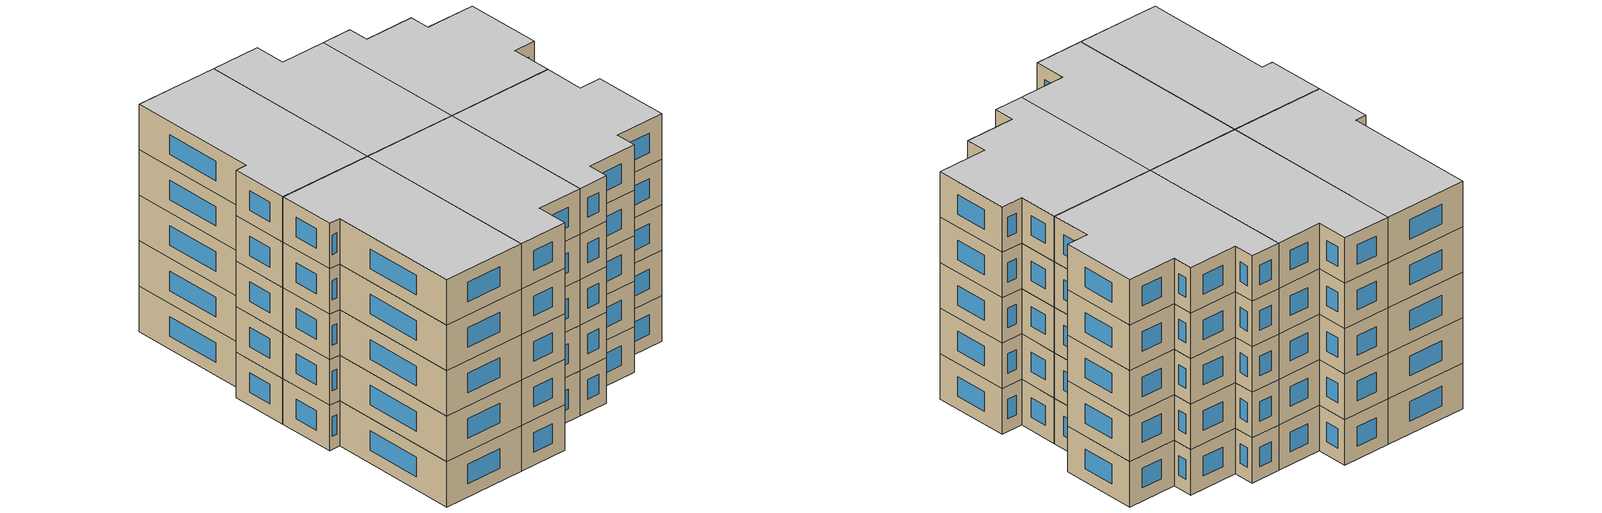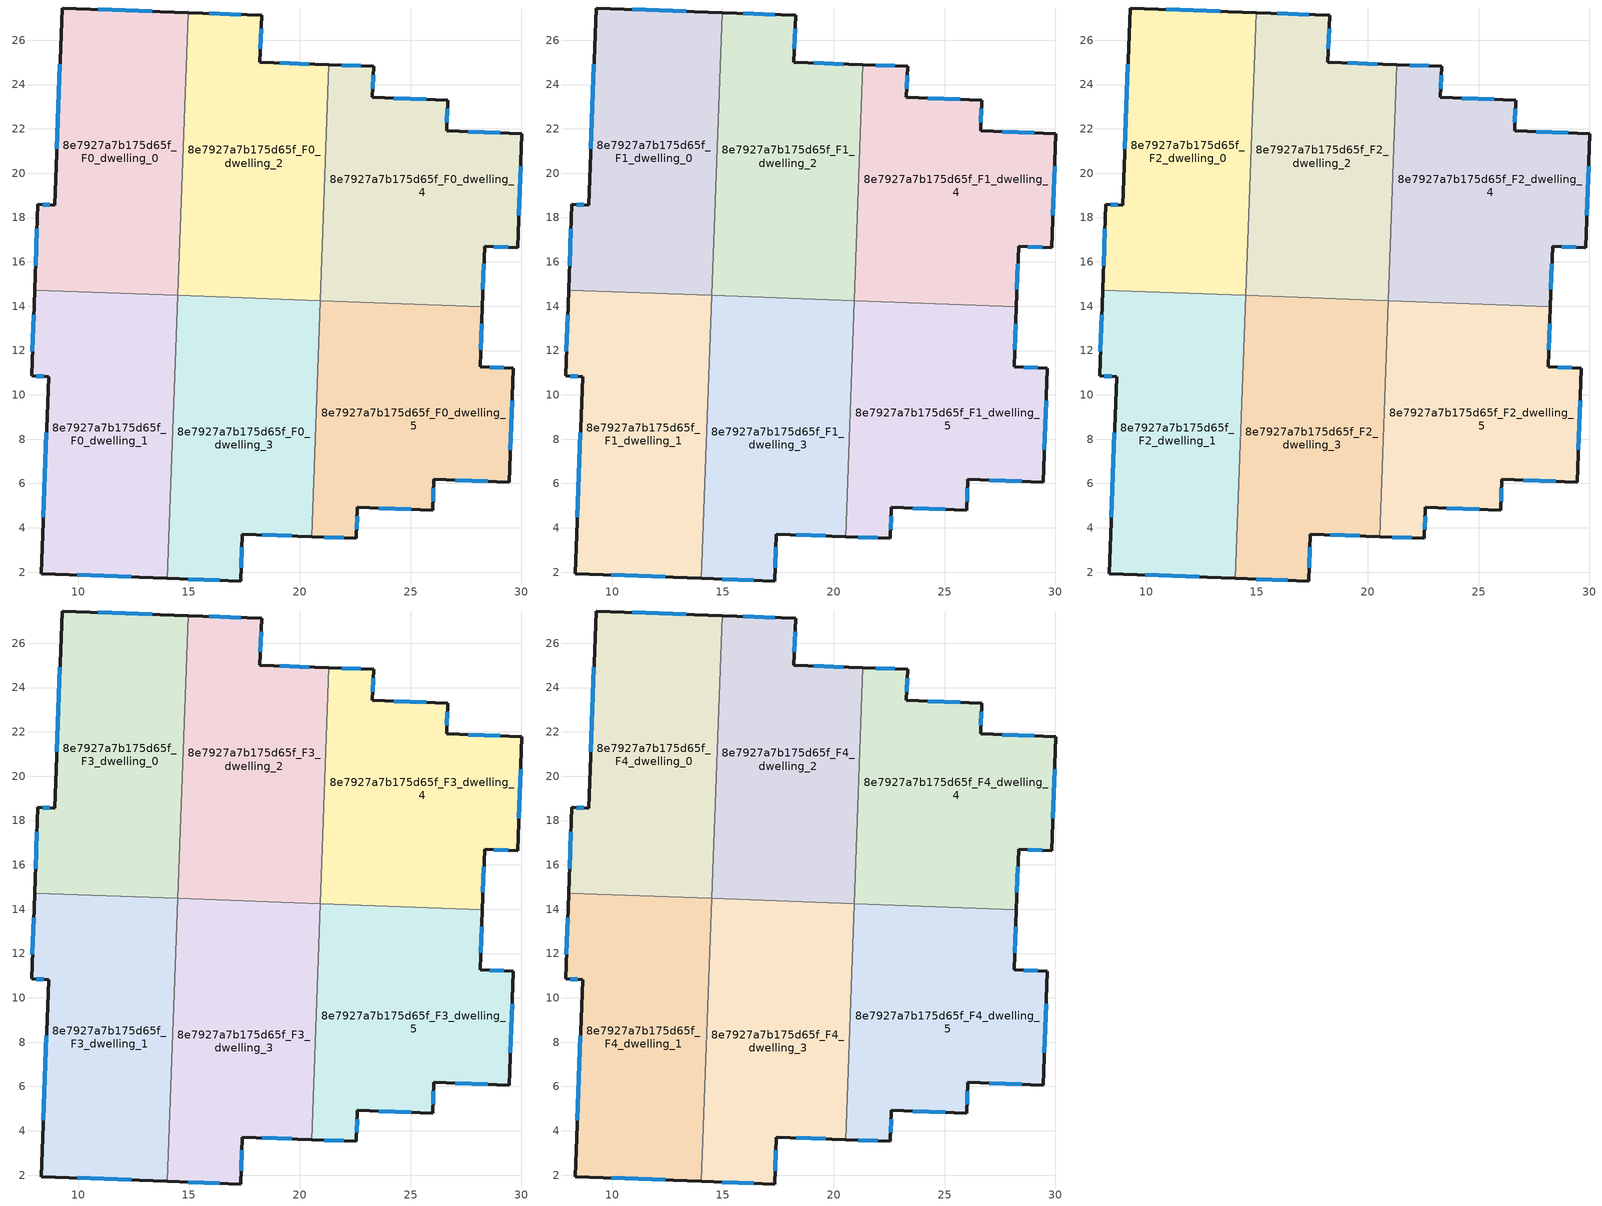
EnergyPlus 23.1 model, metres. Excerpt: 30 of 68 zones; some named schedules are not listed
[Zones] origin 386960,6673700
8e7927a7b175d65f_F0_dwelling_0
 floor ground (EU_floor_Construction): 14.96,27.25 14.49,14.48 8.04,14.72 8.18,18.59 8.95,18.56 9.27,27.46 z0
 wall outside (EU_wall_Construction): 14.96,27.25 9.27,27.46 8.95,18.56 8.18,18.59 8.04,14.72 z0:3
 wall to 8e7927a7b175d65f_F0_dwelling_1 (EU_wall_Construction): 8.04,14.72 14.49,14.48 z0:3
 wall to 8e7927a7b175d65f_F0_dwelling_2 (EU_wall_Construction): 14.49,14.48 14.96,27.25 z0:3
 window (EU_Window_Construction): 13.33,27.31 10.9,27.4 / 8.14,17.49 8.08,15.83 / 8.73,18.57 8.4,18.58 / 9.18,24.92 9.04,21.1 z0.86:2.14
8e7927a7b175d65f_F0_dwelling_1
 floor ground (EU_floor_Construction): 14.49,14.48 14.02,1.72 8.33,1.93 8.66,10.82 7.9,10.85 8.04,14.72 z0
 wall outside (EU_wall_Construction): 8.04,14.72 7.9,10.85 8.66,10.82 8.33,1.93 14.02,1.72 z0:3
 wall to 8e7927a7b175d65f_F0_dwelling_3 (EU_wall_Construction): 14.02,1.72 14.49,14.48 z0:3
 window (EU_Window_Construction): 9.96,1.87 12.39,1.78 / 8.57,8.28 8.43,4.47 / 8.12,10.84 8.44,10.83 / 8,13.61 7.94,11.96 z0.86:2.14
8e7927a7b175d65f_F0_dwelling_2
 floor ground (EU_floor_Construction): 21.31,24.89 20.92,14.25 14.49,14.48 14.96,27.25 18.27,27.12 18.2,25.01 z0
 wall outside (EU_wall_Construction): 21.31,24.89 18.2,25.01 18.27,27.12 14.96,27.25 z0:3
 wall to 8e7927a7b175d65f_F0_dwelling_3 (EU_wall_Construction): 14.49,14.48 20.92,14.25 z0:3
 wall to 8e7927a7b175d65f_F0_dwelling_4 (EU_wall_Construction): 20.92,14.25 21.31,24.89 z0:3
 window (EU_Window_Construction): 17.33,27.16 15.91,27.21 / 18.22,25.61 18.25,26.52 / 20.42,24.92 19.09,24.97 z0.86:2.14
8e7927a7b175d65f_F0_dwelling_3
 floor ground (EU_floor_Construction): 20.92,14.25 20.53,3.6 17.41,3.72 17.34,1.6 14.02,1.72 14.49,14.48 z0
 wall outside (EU_wall_Construction): 14.02,1.72 17.34,1.6 17.41,3.72 20.53,3.6 z0:3
 wall to 8e7927a7b175d65f_F0_dwelling_5 (EU_wall_Construction): 20.53,3.6 20.92,14.25 z0:3
 window (EU_Window_Construction): 14.97,1.69 16.39,1.63 / 18.3,3.68 19.64,3.63 / 17.36,2.2 17.39,3.11 z0.86:2.14
8e7927a7b175d65f_F0_dwelling_4
 floor ground (EU_floor_Construction): 30.02,21.79 29.83,16.64 28.34,16.7 28.23,13.98 20.92,14.25 21.31,24.89 23.33,24.82 23.28,23.42 26.68,23.29 26.63,21.91 z0
 wall outside (EU_wall_Construction): 28.23,13.98 28.34,16.7 29.83,16.64 30.02,21.79 26.63,21.91 26.68,23.29 23.28,23.42 23.33,24.82 21.31,24.89 z0:3
 wall to 8e7927a7b175d65f_F0_dwelling_5 (EU_wall_Construction): 20.92,14.25 28.23,13.98 z0:3
 window (EU_Window_Construction): 29.05,21.82 27.6,21.88 / 29.89,18.11 29.97,20.32 / 28.76,16.68 29.41,16.66 / 28.26,14.76 28.31,15.92 / 22.75,24.84 21.89,24.87 / 23.29,23.82 23.32,24.42 / 25.71,23.33 24.25,23.38 / 26.64,22.31 26.66,22.9 z0.86:2.14
8e7927a7b175d65f_F0_dwelling_5
 floor ground (EU_floor_Construction): 28.23,13.98 28.14,11.26 29.63,11.21 29.45,6.06 26.05,6.19 26,4.8 22.6,4.93 22.55,3.53 20.53,3.6 20.92,14.25 z0
 wall outside (EU_wall_Construction): 20.53,3.6 22.55,3.53 22.6,4.93 26,4.8 26.05,6.19 29.45,6.06 29.63,11.21 28.14,11.26 28.23,13.98 z0:3
 window (EU_Window_Construction): 27.02,6.15 28.47,6.1 / 26.01,5.2 26.03,5.79 / 23.57,4.89 25.03,4.84 / 22.56,3.93 22.59,4.53 / 21.11,3.58 21.97,3.55 / 28.16,12.04 28.21,13.2 / 29.21,11.22 28.56,11.25 / 29.5,7.53 29.58,9.74 z0.86:2.14
8e7927a7b175d65f_F1_dwelling_0
 floor to 8e7927a7b175d65f_F0_dwelling_0 (EU_floor_Construction): 14.96,27.25 14.49,14.48 8.04,14.72 8.18,18.59 8.95,18.56 9.27,27.46 z3
 wall outside (EU_wall_Construction): 14.96,27.25 9.27,27.46 8.95,18.56 8.18,18.59 8.04,14.72 z3:6
 wall to 8e7927a7b175d65f_F1_dwelling_1 (EU_wall_Construction): 8.04,14.72 14.49,14.48 z3:6
 wall to 8e7927a7b175d65f_F1_dwelling_2 (EU_wall_Construction): 14.49,14.48 14.96,27.25 z3:6
 window (EU_Window_Construction): 13.33,27.31 10.9,27.4 / 8.14,17.49 8.08,15.83 / 8.73,18.57 8.4,18.58 / 9.18,24.92 9.04,21.1 z3.86:5.14
8e7927a7b175d65f_F1_dwelling_1
 floor to 8e7927a7b175d65f_F0_dwelling_1 (EU_floor_Construction): 14.49,14.48 14.02,1.72 8.33,1.93 8.66,10.82 7.9,10.85 8.04,14.72 z3
 wall outside (EU_wall_Construction): 8.04,14.72 7.9,10.85 8.66,10.82 8.33,1.93 14.02,1.72 z3:6
 wall to 8e7927a7b175d65f_F1_dwelling_3 (EU_wall_Construction): 14.02,1.72 14.49,14.48 z3:6
 window (EU_Window_Construction): 9.96,1.87 12.39,1.78 / 8.57,8.28 8.43,4.47 / 8.12,10.84 8.44,10.83 / 8,13.61 7.94,11.96 z3.86:5.14
8e7927a7b175d65f_F1_dwelling_2
 floor to 8e7927a7b175d65f_F0_dwelling_2 (EU_floor_Construction): 21.31,24.89 20.92,14.25 14.49,14.48 14.96,27.25 18.27,27.12 18.2,25.01 z3
 wall outside (EU_wall_Construction): 21.31,24.89 18.2,25.01 18.27,27.12 14.96,27.25 z3:6
 wall to 8e7927a7b175d65f_F1_dwelling_3 (EU_wall_Construction): 14.49,14.48 20.92,14.25 z3:6
 wall to 8e7927a7b175d65f_F1_dwelling_4 (EU_wall_Construction): 20.92,14.25 21.31,24.89 z3:6
 window (EU_Window_Construction): 17.33,27.16 15.91,27.21 / 18.22,25.61 18.25,26.52 / 20.42,24.92 19.09,24.97 z3.86:5.14
8e7927a7b175d65f_F1_dwelling_3
 floor to 8e7927a7b175d65f_F0_dwelling_3 (EU_floor_Construction): 20.92,14.25 20.53,3.6 17.41,3.72 17.34,1.6 14.02,1.72 14.49,14.48 z3
 wall outside (EU_wall_Construction): 14.02,1.72 17.34,1.6 17.41,3.72 20.53,3.6 z3:6
 wall to 8e7927a7b175d65f_F1_dwelling_5 (EU_wall_Construction): 20.53,3.6 20.92,14.25 z3:6
 window (EU_Window_Construction): 14.97,1.69 16.39,1.63 / 18.3,3.68 19.64,3.63 / 17.36,2.2 17.39,3.11 z3.86:5.14
8e7927a7b175d65f_F1_dwelling_4
 floor to 8e7927a7b175d65f_F0_dwelling_4 (EU_floor_Construction): 30.02,21.79 29.83,16.64 28.33,16.7 28.23,13.98 20.92,14.25 21.31,24.89 23.33,24.82 23.28,23.42 26.68,23.29 26.63,21.91 z3
 wall outside (EU_wall_Construction): 28.23,13.98 28.34,16.7 29.83,16.64 30.02,21.79 26.63,21.91 26.68,23.29 23.28,23.42 23.33,24.82 21.31,24.89 z3:6
 wall to 8e7927a7b175d65f_F1_dwelling_5 (EU_wall_Construction): 20.92,14.25 28.23,13.98 z3:6
 window (EU_Window_Construction): 29.05,21.82 27.6,21.88 / 29.89,18.11 29.97,20.32 / 28.76,16.68 29.41,16.66 / 28.26,14.76 28.31,15.92 / 22.75,24.84 21.89,24.87 / 23.29,23.82 23.32,24.42 / 25.71,23.33 24.25,23.38 / 26.64,22.31 26.66,22.9 z3.86:5.14
8e7927a7b175d65f_F1_dwelling_5
 floor to 8e7927a7b175d65f_F0_dwelling_5 (EU_floor_Construction): 28.23,13.98 28.13,11.26 29.63,11.21 29.44,6.06 26.05,6.19 26,4.8 22.6,4.93 22.55,3.53 20.53,3.6 20.92,14.25 z3
 wall outside (EU_wall_Construction): 20.53,3.6 22.55,3.53 22.6,4.93 26,4.8 26.05,6.19 29.45,6.06 29.63,11.21 28.14,11.26 28.23,13.98 z3:6
 window (EU_Window_Construction): 27.02,6.15 28.47,6.1 / 26.01,5.2 26.03,5.79 / 23.57,4.89 25.03,4.84 / 22.56,3.93 22.59,4.53 / 21.11,3.58 21.97,3.55 / 28.16,12.04 28.21,13.2 / 29.21,11.22 28.56,11.25 / 29.5,7.53 29.58,9.74 z3.86:5.14
8e7927a7b175d65f_F2_dwelling_0
 floor to 8e7927a7b175d65f_F1_dwelling_0 (EU_floor_Construction): 14.96,27.25 14.49,14.48 8.04,14.72 8.18,18.59 8.95,18.56 9.27,27.46 z6
 wall outside (EU_wall_Construction): 14.96,27.25 9.27,27.46 8.95,18.56 8.18,18.59 8.04,14.72 z6:9
 wall to 8e7927a7b175d65f_F2_dwelling_1 (EU_wall_Construction): 8.04,14.72 14.49,14.48 z6:9
 wall to 8e7927a7b175d65f_F2_dwelling_2 (EU_wall_Construction): 14.49,14.48 14.96,27.25 z6:9
 window (EU_Window_Construction): 13.33,27.31 10.9,27.4 / 8.14,17.49 8.08,15.83 / 8.73,18.57 8.4,18.58 / 9.18,24.92 9.04,21.1 z6.86:8.14
8e7927a7b175d65f_F2_dwelling_1
 floor to 8e7927a7b175d65f_F1_dwelling_1 (EU_floor_Construction): 14.49,14.48 14.02,1.72 8.33,1.93 8.66,10.82 7.9,10.85 8.04,14.72 z6
 wall outside (EU_wall_Construction): 8.04,14.72 7.9,10.85 8.66,10.82 8.33,1.93 14.02,1.72 z6:9
 wall to 8e7927a7b175d65f_F2_dwelling_3 (EU_wall_Construction): 14.02,1.72 14.49,14.48 z6:9
 window (EU_Window_Construction): 9.96,1.87 12.39,1.78 / 8.57,8.28 8.43,4.47 / 8.12,10.84 8.44,10.83 / 8,13.61 7.94,11.96 z6.86:8.14
8e7927a7b175d65f_F2_dwelling_2
 floor to 8e7927a7b175d65f_F1_dwelling_2 (EU_floor_Construction): 21.31,24.89 20.92,14.25 14.49,14.48 14.96,27.25 18.27,27.12 18.2,25.01 z6
 wall outside (EU_wall_Construction): 21.31,24.89 18.2,25.01 18.27,27.12 14.96,27.25 z6:9
 wall to 8e7927a7b175d65f_F2_dwelling_3 (EU_wall_Construction): 14.49,14.48 20.92,14.25 z6:9
 wall to 8e7927a7b175d65f_F2_dwelling_4 (EU_wall_Construction): 20.92,14.25 21.31,24.89 z6:9
 window (EU_Window_Construction): 17.33,27.16 15.91,27.21 / 18.22,25.61 18.25,26.52 / 20.42,24.92 19.09,24.97 z6.86:8.14
8e7927a7b175d65f_F2_dwelling_3
 floor to 8e7927a7b175d65f_F1_dwelling_3 (EU_floor_Construction): 20.92,14.25 20.53,3.6 17.41,3.72 17.34,1.6 14.02,1.72 14.49,14.48 z6
 wall outside (EU_wall_Construction): 14.02,1.72 17.34,1.6 17.41,3.72 20.53,3.6 z6:9
 wall to 8e7927a7b175d65f_F2_dwelling_5 (EU_wall_Construction): 20.53,3.6 20.92,14.25 z6:9
 window (EU_Window_Construction): 14.97,1.69 16.39,1.63 / 18.3,3.68 19.64,3.63 / 17.36,2.2 17.39,3.11 z6.86:8.14
8e7927a7b175d65f_F2_dwelling_4
 floor to 8e7927a7b175d65f_F1_dwelling_4 (EU_floor_Construction): 30.02,21.79 29.83,16.64 28.33,16.7 28.23,13.98 20.92,14.25 21.31,24.89 23.33,24.82 23.28,23.42 26.68,23.29 26.63,21.91 z6
 wall outside (EU_wall_Construction): 28.23,13.98 28.34,16.7 29.83,16.64 30.02,21.79 26.63,21.91 26.68,23.29 23.28,23.42 23.33,24.82 21.31,24.89 z6:9
 wall to 8e7927a7b175d65f_F2_dwelling_5 (EU_wall_Construction): 20.92,14.25 28.23,13.98 z6:9
 window (EU_Window_Construction): 29.05,21.82 27.6,21.88 / 29.89,18.11 29.97,20.32 / 28.76,16.68 29.41,16.66 / 28.26,14.76 28.31,15.92 / 22.75,24.84 21.89,24.87 / 23.29,23.82 23.32,24.42 / 25.71,23.33 24.25,23.38 / 26.64,22.31 26.66,22.9 z6.86:8.14
8e7927a7b175d65f_F2_dwelling_5
 floor to 8e7927a7b175d65f_F1_dwelling_5 (EU_floor_Construction): 28.23,13.98 28.13,11.26 29.63,11.21 29.44,6.06 26.05,6.19 26,4.8 22.6,4.93 22.55,3.53 20.53,3.6 20.92,14.25 z6
 wall outside (EU_wall_Construction): 20.53,3.6 22.55,3.53 22.6,4.93 26,4.8 26.05,6.19 29.45,6.06 29.63,11.21 28.14,11.26 28.23,13.98 z6:9
 window (EU_Window_Construction): 27.02,6.15 28.47,6.1 / 26.01,5.2 26.03,5.79 / 23.57,4.89 25.03,4.84 / 22.56,3.93 22.59,4.53 / 21.11,3.58 21.97,3.55 / 28.16,12.04 28.21,13.2 / 29.21,11.22 28.56,11.25 / 29.5,7.53 29.58,9.74 z6.86:8.14
8e7927a7b175d65f_F3_dwelling_0
 floor to 8e7927a7b175d65f_F2_dwelling_0 (EU_floor_Construction): 14.96,27.25 14.49,14.48 8.04,14.72 8.18,18.59 8.95,18.56 9.27,27.46 z9
 wall outside (EU_wall_Construction): 14.96,27.25 9.27,27.46 8.95,18.56 8.18,18.59 8.04,14.72 z9:12
 wall to 8e7927a7b175d65f_F3_dwelling_1 (EU_wall_Construction): 8.04,14.72 14.49,14.48 z9:12
 wall to 8e7927a7b175d65f_F3_dwelling_2 (EU_wall_Construction): 14.49,14.48 14.96,27.25 z9:12
 window (EU_Window_Construction): 13.33,27.31 10.9,27.4 / 8.14,17.49 8.08,15.83 / 8.73,18.57 8.4,18.58 / 9.18,24.92 9.04,21.1 z9.86:11.14
8e7927a7b175d65f_F3_dwelling_1
 floor to 8e7927a7b175d65f_F2_dwelling_1 (EU_floor_Construction): 14.49,14.48 14.02,1.72 8.33,1.93 8.66,10.82 7.9,10.85 8.04,14.72 z9
 wall outside (EU_wall_Construction): 8.04,14.72 7.9,10.85 8.66,10.82 8.33,1.93 14.02,1.72 z9:12
 wall to 8e7927a7b175d65f_F3_dwelling_3 (EU_wall_Construction): 14.02,1.72 14.49,14.48 z9:12
 window (EU_Window_Construction): 9.96,1.87 12.39,1.78 / 8.57,8.28 8.43,4.47 / 8.12,10.84 8.44,10.83 / 8,13.61 7.94,11.96 z9.86:11.14
8e7927a7b175d65f_F3_dwelling_2
 floor to 8e7927a7b175d65f_F2_dwelling_2 (EU_floor_Construction): 21.31,24.89 20.92,14.25 14.49,14.48 14.96,27.25 18.27,27.12 18.2,25.01 z9
 wall outside (EU_wall_Construction): 21.31,24.89 18.2,25.01 18.27,27.12 14.96,27.25 z9:12
 wall to 8e7927a7b175d65f_F3_dwelling_3 (EU_wall_Construction): 14.49,14.48 20.92,14.25 z9:12
 wall to 8e7927a7b175d65f_F3_dwelling_4 (EU_wall_Construction): 20.92,14.25 21.31,24.89 z9:12
 window (EU_Window_Construction): 17.33,27.16 15.91,27.21 / 18.22,25.61 18.25,26.52 / 20.42,24.92 19.09,24.97 z9.86:11.14
8e7927a7b175d65f_F3_dwelling_3
 floor to 8e7927a7b175d65f_F2_dwelling_3 (EU_floor_Construction): 20.92,14.25 20.53,3.6 17.41,3.72 17.34,1.6 14.02,1.72 14.49,14.48 z9
 wall outside (EU_wall_Construction): 14.02,1.72 17.34,1.6 17.41,3.72 20.53,3.6 z9:12
 wall to 8e7927a7b175d65f_F3_dwelling_5 (EU_wall_Construction): 20.53,3.6 20.92,14.25 z9:12
 window (EU_Window_Construction): 14.97,1.69 16.39,1.63 / 18.3,3.68 19.64,3.63 / 17.36,2.2 17.39,3.11 z9.86:11.14
8e7927a7b175d65f_F3_dwelling_4
 floor to 8e7927a7b175d65f_F2_dwelling_4 (EU_floor_Construction): 30.02,21.79 29.83,16.64 28.33,16.7 28.23,13.98 20.92,14.25 21.31,24.89 23.33,24.82 23.28,23.42 26.68,23.29 26.63,21.91 z9
 wall outside (EU_wall_Construction): 28.23,13.98 28.34,16.7 29.83,16.64 30.02,21.79 26.63,21.91 26.68,23.29 23.28,23.42 23.33,24.82 21.31,24.89 z9:12
 wall to 8e7927a7b175d65f_F3_dwelling_5 (EU_wall_Construction): 20.92,14.25 28.23,13.98 z9:12
 window (EU_Window_Construction): 29.05,21.82 27.6,21.88 / 29.89,18.11 29.97,20.32 / 28.76,16.68 29.41,16.66 / 28.26,14.76 28.31,15.92 / 22.75,24.84 21.89,24.87 / 23.29,23.82 23.32,24.42 / 25.71,23.33 24.25,23.38 / 26.64,22.31 26.66,22.9 z9.86:11.14
8e7927a7b175d65f_F3_dwelling_5
 floor to 8e7927a7b175d65f_F2_dwelling_5 (EU_floor_Construction): 28.23,13.98 28.13,11.26 29.63,11.21 29.44,6.06 26.05,6.19 26,4.8 22.6,4.93 22.55,3.53 20.53,3.6 20.92,14.25 z9
 wall outside (EU_wall_Construction): 20.53,3.6 22.55,3.53 22.6,4.93 26,4.8 26.05,6.19 29.45,6.06 29.63,11.21 28.14,11.26 28.23,13.98 z9:12
 window (EU_Window_Construction): 27.02,6.15 28.47,6.1 / 26.01,5.2 26.03,5.79 / 23.57,4.89 25.03,4.84 / 22.56,3.93 22.59,4.53 / 21.11,3.58 21.97,3.55 / 28.16,12.04 28.21,13.2 / 29.21,11.22 28.56,11.25 / 29.5,7.53 29.58,9.74 z9.86:11.14
8e7927a7b175d65f_F4_dwelling_0
 floor to 8e7927a7b175d65f_F3_dwelling_0 (EU_floor_Construction): 14.96,27.25 14.49,14.48 8.04,14.72 8.18,18.59 8.95,18.56 9.27,27.46 z12
 wall outside (EU_wall_Construction): 14.96,27.25 9.27,27.46 8.95,18.56 8.18,18.59 8.04,14.72 z12:15
 wall to 8e7927a7b175d65f_F4_dwelling_1 (EU_wall_Construction): 8.04,14.72 14.49,14.48 z12:15
 wall to 8e7927a7b175d65f_F4_dwelling_2 (EU_wall_Construction): 14.49,14.48 14.96,27.25 z12:15
 window (EU_Window_Construction): 13.33,27.31 10.9,27.4 / 8.14,17.49 8.08,15.83 / 8.73,18.57 8.4,18.58 / 9.18,24.92 9.04,21.1 z12.86:14.14
 ceiling to 8e7927a7b175d65f_F5_dwelling_0 (EU_floor_Construction): 14.49,14.48 14.96,27.25 9.27,27.46 8.95,18.56 8.18,18.59 8.04,14.72 z15
8e7927a7b175d65f_F4_dwelling_1
 floor to 8e7927a7b175d65f_F3_dwelling_1 (EU_floor_Construction): 14.49,14.48 14.02,1.72 8.33,1.93 8.66,10.82 7.9,10.85 8.04,14.72 z12
 wall outside (EU_wall_Construction): 8.04,14.72 7.9,10.85 8.66,10.82 8.33,1.93 14.02,1.72 z12:15
 wall to 8e7927a7b175d65f_F4_dwelling_3 (EU_wall_Construction): 14.02,1.72 14.49,14.48 z12:15
 window (EU_Window_Construction): 9.96,1.87 12.39,1.78 / 8.57,8.28 8.43,4.47 / 8.12,10.84 8.44,10.83 / 8,13.61 7.94,11.96 z12.86:14.14
 ceiling to 8e7927a7b175d65f_F5_dwelling_1 (EU_floor_Construction): 14.02,1.72 14.49,14.48 8.04,14.72 7.9,10.85 8.66,10.82 8.33,1.93 z15
8e7927a7b175d65f_F4_dwelling_2
 floor to 8e7927a7b175d65f_F3_dwelling_2 (EU_floor_Construction): 21.31,24.89 20.92,14.25 14.49,14.48 14.96,27.25 18.27,27.12 18.2,25.01 z12
 wall outside (EU_wall_Construction): 21.31,24.89 18.2,25.01 18.27,27.12 14.96,27.25 z12:15
 wall to 8e7927a7b175d65f_F4_dwelling_3 (EU_wall_Construction): 14.49,14.48 20.92,14.25 z12:15
 wall to 8e7927a7b175d65f_F4_dwelling_4 (EU_wall_Construction): 20.92,14.25 21.31,24.89 z12:15
 window (EU_Window_Construction): 17.33,27.16 15.91,27.21 / 18.22,25.61 18.25,26.52 / 20.42,24.92 19.09,24.97 z12.86:14.14
 ceiling to 8e7927a7b175d65f_F5_dwelling_2 (EU_floor_Construction): 20.92,14.25 21.31,24.89 18.2,25.01 18.27,27.12 14.96,27.25 14.49,14.48 z15
8e7927a7b175d65f_F4_dwelling_3
 floor to 8e7927a7b175d65f_F3_dwelling_3 (EU_floor_Construction): 20.92,14.25 20.53,3.6 17.41,3.72 17.34,1.6 14.02,1.72 14.49,14.48 z12
 wall outside (EU_wall_Construction): 14.02,1.72 17.34,1.6 17.41,3.72 20.53,3.6 z12:15
 wall to 8e7927a7b175d65f_F4_dwelling_5 (EU_wall_Construction): 20.53,3.6 20.92,14.25 z12:15
 window (EU_Window_Construction): 14.97,1.69 16.39,1.63 / 18.3,3.68 19.64,3.63 / 17.36,2.2 17.39,3.11 z12.86:14.14
 ceiling to 8e7927a7b175d65f_F5_dwelling_3 (EU_floor_Construction): 20.53,3.6 20.92,14.25 14.49,14.48 14.02,1.72 17.34,1.6 17.41,3.72 z15
8e7927a7b175d65f_F4_dwelling_4
 floor to 8e7927a7b175d65f_F3_dwelling_4 (EU_floor_Construction): 30.02,21.79 29.83,16.64 28.33,16.7 28.23,13.98 20.92,14.25 21.31,24.89 23.33,24.82 23.28,23.42 26.68,23.29 26.63,21.91 z12
 wall outside (EU_wall_Construction): 28.23,13.98 28.34,16.7 29.83,16.64 30.02,21.79 26.63,21.91 26.68,23.29 23.28,23.42 23.33,24.82 21.31,24.89 z12:15
 wall to 8e7927a7b175d65f_F4_dwelling_5 (EU_wall_Construction): 20.92,14.25 28.23,13.98 z12:15
 window (EU_Window_Construction): 29.05,21.82 27.6,21.88 / 29.89,18.11 29.97,20.32 / 28.76,16.68 29.41,16.66 / 28.26,14.76 28.31,15.92 / 22.75,24.84 21.89,24.87 / 23.29,23.82 23.32,24.42 / 25.71,23.33 24.25,23.38 / 26.64,22.31 26.66,22.9 z12.86:14.14
 ceiling to 8e7927a7b175d65f_F5_dwelling_4 (EU_floor_Construction): 28.23,13.98 28.33,16.7 29.83,16.64 30.02,21.79 26.63,21.91 26.68,23.29 23.28,23.42 23.33,24.82 21.31,24.89 20.92,14.25 z15
8e7927a7b175d65f_F4_dwelling_5
 floor to 8e7927a7b175d65f_F3_dwelling_5 (EU_floor_Construction): 28.23,13.98 28.13,11.26 29.63,11.21 29.44,6.06 26.05,6.19 26,4.8 22.6,4.93 22.55,3.53 20.53,3.6 20.92,14.25 z12
 wall outside (EU_wall_Construction): 20.53,3.6 22.55,3.53 22.6,4.93 26,4.8 26.05,6.19 29.45,6.06 29.63,11.21 28.14,11.26 28.23,13.98 z12:15
 window (EU_Window_Construction): 27.02,6.15 28.47,6.1 / 26.01,5.2 26.03,5.79 / 23.57,4.89 25.03,4.84 / 22.56,3.93 22.59,4.53 / 21.11,3.58 21.97,3.55 / 28.16,12.04 28.21,13.2 / 29.21,11.22 28.56,11.25 / 29.5,7.53 29.58,9.74 z12.86:14.14
 ceiling to 8e7927a7b175d65f_F5_dwelling_5 (EU_floor_Construction): 29.44,6.06 29.63,11.21 28.13,11.26 28.23,13.98 20.92,14.25 20.53,3.6 22.55,3.53 22.6,4.93 26,4.8 26.05,6.19 z15
[Building]
EU S2 Campaign: North Axis=0; Terrain=City; Solar Distribution=FullExterior
[Site:Location]
Helsinki-Vantaa.AP: Latitude=60.317; Longitude=24.963; Time Zone=2; Elevation=54.6
[SizingPeriod:WeatherFileDays]
AnnualSizingPeriod: Begin Month=1; Begin Day of Month=1; End Month=12; End Day of Month=31; Day of Week for Start Day=Monday; Use Weather File Daylight Saving Period=No; Use Weather File Rain and Snow Indicators=No
[MATERIAL]
EU_InternalMass_Material: Roughness=MediumRough; Thickness=0.1; Conductivity=1; Density=1800; Specific Heat=900; Thermal Absorptance=0.9; Solar Absorptance=0.7; Visible Absorptance=0.7
[MATERIAL:NOMASS] Roughness=MediumRough; Thermal Absorptance=0.9; Solar Absorptance=0.7; Visible Absorptance=0.7
Name | Thermal Resistance
EU_wall_NoMass | 2.6932
EU_floor_NoMass | 2.22482
[WINDOWMATERIAL:SIMPLEGLAZINGSYSTEM]
EU_Window_SimpleGlazing: UFactor=2.14966; Solar Heat Gain Coefficient=0.7; Visible Transmittance=0.7
[CONSTRUCTION]
EU_wall_Construction: EU_wall_NoMass
EU_floor_Construction: EU_floor_NoMass
EU_Window_Construction: EU_Window_SimpleGlazing
EU_InternalMass_Construction: EU_InternalMass_Material
[ZONE] Type=1; Multiplier=1; Ceiling Height=autocalculate; Floor Area=autocalculate; Part of Total Floor Area=Yes
Name | Volume
8e7927a7b175d65f_F0_dwelling_0; 8e7927a7b175d65f_F1_dwelling_2; 8e7927a7b175d65f_F2_dwelling_2; 8e7927a7b175d65f_F3_dwelling_2; 8e7927a7b175d65f_F4_dwelling_2; 8e7927a7b175d65f_F0_dwelling_4 | 226.863
8e7927a7b175d65f_F1_dwelling_0; 8e7927a7b175d65f_F2_dwelling_0; 8e7927a7b175d65f_F3_dwelling_0; 8e7927a7b175d65f_F4_dwelling_0; 8e7927a7b175d65f_F0_dwelling_2 | 226.864
8e7927a7b175d65f_F0_dwelling_1 | 226.846
8e7927a7b175d65f_F1_dwelling_1; 8e7927a7b175d65f_F2_dwelling_1; 8e7927a7b175d65f_F3_dwelling_1; 8e7927a7b175d65f_F4_dwelling_1 | 226.845
8e7927a7b175d65f_F0_dwelling_3; 8e7927a7b175d65f_F1_dwelling_3; 8e7927a7b175d65f_F2_dwelling_3; 8e7927a7b175d65f_F3_dwelling_3; 8e7927a7b175d65f_F4_dwelling_3 | 226.871
8e7927a7b175d65f_F1_dwelling_4; 8e7927a7b175d65f_F2_dwelling_4; 8e7927a7b175d65f_F3_dwelling_4; 8e7927a7b175d65f_F4_dwelling_4 | 226.861
8e7927a7b175d65f_F0_dwelling_5; 8e7927a7b175d65f_F1_dwelling_5; 8e7927a7b175d65f_F2_dwelling_5; 8e7927a7b175d65f_F3_dwelling_5; 8e7927a7b175d65f_F4_dwelling_5 | 226.865
[INTERNALMASS] Construction=EU_InternalMass_Construction
Name | Zone or ZoneList | Surface Area
8e7927a7b175d65f_F0_dwelling_0_EU_InternalMass | 8e7927a7b175d65f_F0_dwelling_0 | 75.621
8e7927a7b175d65f_F0_dwelling_1_EU_InternalMass | 8e7927a7b175d65f_F0_dwelling_1 | 75.6153
8e7927a7b175d65f_F0_dwelling_2_EU_InternalMass | 8e7927a7b175d65f_F0_dwelling_2 | 75.6213
8e7927a7b175d65f_F0_dwelling_3_EU_InternalMass | 8e7927a7b175d65f_F0_dwelling_3 | 75.6235
8e7927a7b175d65f_F0_dwelling_4_EU_InternalMass | 8e7927a7b175d65f_F0_dwelling_4 | 75.6173
8e7927a7b175d65f_F0_dwelling_5_EU_InternalMass | 8e7927a7b175d65f_F0_dwelling_5 | 75.6256
8e7927a7b175d65f_F1_dwelling_0_EU_InternalMass | 8e7927a7b175d65f_F1_dwelling_0 | 75.621
8e7927a7b175d65f_F1_dwelling_1_EU_InternalMass | 8e7927a7b175d65f_F1_dwelling_1 | 75.6153
8e7927a7b175d65f_F1_dwelling_2_EU_InternalMass | 8e7927a7b175d65f_F1_dwelling_2 | 75.6213
8e7927a7b175d65f_F1_dwelling_3_EU_InternalMass | 8e7927a7b175d65f_F1_dwelling_3 | 75.6235
8e7927a7b175d65f_F1_dwelling_4_EU_InternalMass | 8e7927a7b175d65f_F1_dwelling_4 | 75.6173
8e7927a7b175d65f_F1_dwelling_5_EU_InternalMass | 8e7927a7b175d65f_F1_dwelling_5 | 75.6256
8e7927a7b175d65f_F2_dwelling_0_EU_InternalMass | 8e7927a7b175d65f_F2_dwelling_0 | 75.621
8e7927a7b175d65f_F2_dwelling_1_EU_InternalMass | 8e7927a7b175d65f_F2_dwelling_1 | 75.6153
8e7927a7b175d65f_F2_dwelling_2_EU_InternalMass | 8e7927a7b175d65f_F2_dwelling_2 | 75.6213
8e7927a7b175d65f_F2_dwelling_3_EU_InternalMass | 8e7927a7b175d65f_F2_dwelling_3 | 75.6235
8e7927a7b175d65f_F2_dwelling_4_EU_InternalMass | 8e7927a7b175d65f_F2_dwelling_4 | 75.6173
8e7927a7b175d65f_F2_dwelling_5_EU_InternalMass | 8e7927a7b175d65f_F2_dwelling_5 | 75.6256
8e7927a7b175d65f_F3_dwelling_0_EU_InternalMass | 8e7927a7b175d65f_F3_dwelling_0 | 75.621
8e7927a7b175d65f_F3_dwelling_1_EU_InternalMass | 8e7927a7b175d65f_F3_dwelling_1 | 75.6153
8e7927a7b175d65f_F3_dwelling_2_EU_InternalMass | 8e7927a7b175d65f_F3_dwelling_2 | 75.6213
8e7927a7b175d65f_F3_dwelling_3_EU_InternalMass | 8e7927a7b175d65f_F3_dwelling_3 | 75.6235
8e7927a7b175d65f_F3_dwelling_4_EU_InternalMass | 8e7927a7b175d65f_F3_dwelling_4 | 75.6173
8e7927a7b175d65f_F3_dwelling_5_EU_InternalMass | 8e7927a7b175d65f_F3_dwelling_5 | 75.6256
8e7927a7b175d65f_F4_dwelling_0_EU_InternalMass | 8e7927a7b175d65f_F4_dwelling_0 | 75.621
8e7927a7b175d65f_F4_dwelling_1_EU_InternalMass | 8e7927a7b175d65f_F4_dwelling_1 | 75.6153
8e7927a7b175d65f_F4_dwelling_2_EU_InternalMass | 8e7927a7b175d65f_F4_dwelling_2 | 75.6213
8e7927a7b175d65f_F4_dwelling_3_EU_InternalMass | 8e7927a7b175d65f_F4_dwelling_3 | 75.6235
8e7927a7b175d65f_F4_dwelling_4_EU_InternalMass | 8e7927a7b175d65f_F4_dwelling_4 | 75.6173
8e7927a7b175d65f_F4_dwelling_5_EU_InternalMass | 8e7927a7b175d65f_F4_dwelling_5 | 75.6256
[OTHEREQUIPMENT] Fuel Type=Electricity; Design Level Calculation Method=Watts/Area; Power per Zone Floor Area=1; Fraction Latent=0; Fraction Radiant=0; Fraction Lost=0; Carbon Dioxide Generation Rate=0; EndUse Subcategory=EU_Step8_InternalGains
Name | Zone or ZoneList or Space or SpaceList | Schedule
EU_Step8_InternalGain_8e7927a7b175d65f_F0_dwelling_0_f000 | 8e7927a7b175d65f_F0_dwelling_0 | EU_Step8_GainSchedule_8e7927a7b175d65f_F0_dwelling_0_f000
EU_Step8_InternalGain_8e7927a7b175d65f_F0_dwelling_1_f000 | 8e7927a7b175d65f_F0_dwelling_1 | EU_Step8_GainSchedule_8e7927a7b175d65f_F0_dwelling_1_f000
EU_Step8_InternalGain_8e7927a7b175d65f_F0_dwelling_2_f000 | 8e7927a7b175d65f_F0_dwelling_2 | EU_Step8_GainSchedule_8e7927a7b175d65f_F0_dwelling_2_f000
EU_Step8_InternalGain_8e7927a7b175d65f_F0_dwelling_3_f000 | 8e7927a7b175d65f_F0_dwelling_3 | EU_Step8_GainSchedule_8e7927a7b175d65f_F0_dwelling_3_f000
EU_Step8_InternalGain_8e7927a7b175d65f_F0_dwelling_4_f000 | 8e7927a7b175d65f_F0_dwelling_4 | EU_Step8_GainSchedule_8e7927a7b175d65f_F0_dwelling_4_f000
EU_Step8_InternalGain_8e7927a7b175d65f_F0_dwelling_5_f000 | 8e7927a7b175d65f_F0_dwelling_5 | EU_Step8_GainSchedule_8e7927a7b175d65f_F0_dwelling_5_f000
EU_Step8_InternalGain_8e7927a7b175d65f_F1_dwelling_0_f000 | 8e7927a7b175d65f_F1_dwelling_0 | EU_Step8_GainSchedule_8e7927a7b175d65f_F1_dwelling_0_f000
EU_Step8_InternalGain_8e7927a7b175d65f_F1_dwelling_1_f000 | 8e7927a7b175d65f_F1_dwelling_1 | EU_Step8_GainSchedule_8e7927a7b175d65f_F1_dwelling_1_f000
EU_Step8_InternalGain_8e7927a7b175d65f_F1_dwelling_2_f000 | 8e7927a7b175d65f_F1_dwelling_2 | EU_Step8_GainSchedule_8e7927a7b175d65f_F1_dwelling_2_f000
EU_Step8_InternalGain_8e7927a7b175d65f_F1_dwelling_3_f000 | 8e7927a7b175d65f_F1_dwelling_3 | EU_Step8_GainSchedule_8e7927a7b175d65f_F1_dwelling_3_f000
EU_Step8_InternalGain_8e7927a7b175d65f_F1_dwelling_4_f000 | 8e7927a7b175d65f_F1_dwelling_4 | EU_Step8_GainSchedule_8e7927a7b175d65f_F1_dwelling_4_f000
EU_Step8_InternalGain_8e7927a7b175d65f_F1_dwelling_5_f000 | 8e7927a7b175d65f_F1_dwelling_5 | EU_Step8_GainSchedule_8e7927a7b175d65f_F1_dwelling_5_f000
EU_Step8_InternalGain_8e7927a7b175d65f_F2_dwelling_0_f000 | 8e7927a7b175d65f_F2_dwelling_0 | EU_Step8_GainSchedule_8e7927a7b175d65f_F2_dwelling_0_f000
EU_Step8_InternalGain_8e7927a7b175d65f_F2_dwelling_1_f000 | 8e7927a7b175d65f_F2_dwelling_1 | EU_Step8_GainSchedule_8e7927a7b175d65f_F2_dwelling_1_f000
EU_Step8_InternalGain_8e7927a7b175d65f_F2_dwelling_2_f000 | 8e7927a7b175d65f_F2_dwelling_2 | EU_Step8_GainSchedule_8e7927a7b175d65f_F2_dwelling_2_f000
EU_Step8_InternalGain_8e7927a7b175d65f_F2_dwelling_3_f000 | 8e7927a7b175d65f_F2_dwelling_3 | EU_Step8_GainSchedule_8e7927a7b175d65f_F2_dwelling_3_f000
EU_Step8_InternalGain_8e7927a7b175d65f_F2_dwelling_4_f000 | 8e7927a7b175d65f_F2_dwelling_4 | EU_Step8_GainSchedule_8e7927a7b175d65f_F2_dwelling_4_f000
EU_Step8_InternalGain_8e7927a7b175d65f_F2_dwelling_5_f000 | 8e7927a7b175d65f_F2_dwelling_5 | EU_Step8_GainSchedule_8e7927a7b175d65f_F2_dwelling_5_f000
EU_Step8_InternalGain_8e7927a7b175d65f_F3_dwelling_0_f000 | 8e7927a7b175d65f_F3_dwelling_0 | EU_Step8_GainSchedule_8e7927a7b175d65f_F3_dwelling_0_f000
EU_Step8_InternalGain_8e7927a7b175d65f_F3_dwelling_1_f000 | 8e7927a7b175d65f_F3_dwelling_1 | EU_Step8_GainSchedule_8e7927a7b175d65f_F3_dwelling_1_f000
EU_Step8_InternalGain_8e7927a7b175d65f_F3_dwelling_2_f000 | 8e7927a7b175d65f_F3_dwelling_2 | EU_Step8_GainSchedule_8e7927a7b175d65f_F3_dwelling_2_f000
EU_Step8_InternalGain_8e7927a7b175d65f_F3_dwelling_3_f000 | 8e7927a7b175d65f_F3_dwelling_3 | EU_Step8_GainSchedule_8e7927a7b175d65f_F3_dwelling_3_f000
EU_Step8_InternalGain_8e7927a7b175d65f_F3_dwelling_4_f000 | 8e7927a7b175d65f_F3_dwelling_4 | EU_Step8_GainSchedule_8e7927a7b175d65f_F3_dwelling_4_f000
EU_Step8_InternalGain_8e7927a7b175d65f_F3_dwelling_5_f000 | 8e7927a7b175d65f_F3_dwelling_5 | EU_Step8_GainSchedule_8e7927a7b175d65f_F3_dwelling_5_f000
EU_Step8_InternalGain_8e7927a7b175d65f_F4_dwelling_0_f000 | 8e7927a7b175d65f_F4_dwelling_0 | EU_Step8_GainSchedule_8e7927a7b175d65f_F4_dwelling_0_f000
EU_Step8_InternalGain_8e7927a7b175d65f_F4_dwelling_1_f000 | 8e7927a7b175d65f_F4_dwelling_1 | EU_Step8_GainSchedule_8e7927a7b175d65f_F4_dwelling_1_f000
EU_Step8_InternalGain_8e7927a7b175d65f_F4_dwelling_2_f000 | 8e7927a7b175d65f_F4_dwelling_2 | EU_Step8_GainSchedule_8e7927a7b175d65f_F4_dwelling_2_f000
EU_Step8_InternalGain_8e7927a7b175d65f_F4_dwelling_3_f000 | 8e7927a7b175d65f_F4_dwelling_3 | EU_Step8_GainSchedule_8e7927a7b175d65f_F4_dwelling_3_f000
EU_Step8_InternalGain_8e7927a7b175d65f_F4_dwelling_4_f000 | 8e7927a7b175d65f_F4_dwelling_4 | EU_Step8_GainSchedule_8e7927a7b175d65f_F4_dwelling_4_f000
EU_Step8_InternalGain_8e7927a7b175d65f_F4_dwelling_5_f000 | 8e7927a7b175d65f_F4_dwelling_5 | EU_Step8_GainSchedule_8e7927a7b175d65f_F4_dwelling_5_f000
[ZONEVENTILATION:DESIGNFLOWRATE] Schedule=EU_AlwaysOn; Design Flow Rate Calculation Method=AirChanges/Hour; Air Changes per Hour=0.586271; Ventilation Type=Natural; Fan Pressure Rise=0; Fan Total Efficiency=1; Constant Term Coefficient=1; Temperature Term Coefficient=0; Velocity Term Coefficient=0; Velocity Squared Term Coefficient=0; Minimum Indoor Temperature=-100; Maximum Indoor Temperature=100; Delta Temperature=-100; Minimum Outdoor Temperature=-100; Maximum Outdoor Temperature=100; Maximum Wind Speed=40
Name | Zone or ZoneList or Space or SpaceList
EU_ConstantAir_8e7927a7b175d65f_F0_dwelling_0 | 8e7927a7b175d65f_F0_dwelling_0
EU_ConstantAir_8e7927a7b175d65f_F0_dwelling_1 | 8e7927a7b175d65f_F0_dwelling_1
EU_ConstantAir_8e7927a7b175d65f_F0_dwelling_2 | 8e7927a7b175d65f_F0_dwelling_2
EU_ConstantAir_8e7927a7b175d65f_F0_dwelling_3 | 8e7927a7b175d65f_F0_dwelling_3
EU_ConstantAir_8e7927a7b175d65f_F0_dwelling_4 | 8e7927a7b175d65f_F0_dwelling_4
EU_ConstantAir_8e7927a7b175d65f_F0_dwelling_5 | 8e7927a7b175d65f_F0_dwelling_5
EU_ConstantAir_8e7927a7b175d65f_F1_dwelling_0 | 8e7927a7b175d65f_F1_dwelling_0
EU_ConstantAir_8e7927a7b175d65f_F1_dwelling_1 | 8e7927a7b175d65f_F1_dwelling_1
EU_ConstantAir_8e7927a7b175d65f_F1_dwelling_2 | 8e7927a7b175d65f_F1_dwelling_2
EU_ConstantAir_8e7927a7b175d65f_F1_dwelling_3 | 8e7927a7b175d65f_F1_dwelling_3
EU_ConstantAir_8e7927a7b175d65f_F1_dwelling_4 | 8e7927a7b175d65f_F1_dwelling_4
EU_ConstantAir_8e7927a7b175d65f_F1_dwelling_5 | 8e7927a7b175d65f_F1_dwelling_5
EU_ConstantAir_8e7927a7b175d65f_F2_dwelling_0 | 8e7927a7b175d65f_F2_dwelling_0
EU_ConstantAir_8e7927a7b175d65f_F2_dwelling_1 | 8e7927a7b175d65f_F2_dwelling_1
EU_ConstantAir_8e7927a7b175d65f_F2_dwelling_2 | 8e7927a7b175d65f_F2_dwelling_2
EU_ConstantAir_8e7927a7b175d65f_F2_dwelling_3 | 8e7927a7b175d65f_F2_dwelling_3
EU_ConstantAir_8e7927a7b175d65f_F2_dwelling_4 | 8e7927a7b175d65f_F2_dwelling_4
EU_ConstantAir_8e7927a7b175d65f_F2_dwelling_5 | 8e7927a7b175d65f_F2_dwelling_5
EU_ConstantAir_8e7927a7b175d65f_F3_dwelling_0 | 8e7927a7b175d65f_F3_dwelling_0
EU_ConstantAir_8e7927a7b175d65f_F3_dwelling_1 | 8e7927a7b175d65f_F3_dwelling_1
EU_ConstantAir_8e7927a7b175d65f_F3_dwelling_2 | 8e7927a7b175d65f_F3_dwelling_2
EU_ConstantAir_8e7927a7b175d65f_F3_dwelling_3 | 8e7927a7b175d65f_F3_dwelling_3
EU_ConstantAir_8e7927a7b175d65f_F3_dwelling_4 | 8e7927a7b175d65f_F3_dwelling_4
EU_ConstantAir_8e7927a7b175d65f_F3_dwelling_5 | 8e7927a7b175d65f_F3_dwelling_5
EU_ConstantAir_8e7927a7b175d65f_F4_dwelling_0 | 8e7927a7b175d65f_F4_dwelling_0
EU_ConstantAir_8e7927a7b175d65f_F4_dwelling_1 | 8e7927a7b175d65f_F4_dwelling_1
EU_ConstantAir_8e7927a7b175d65f_F4_dwelling_2 | 8e7927a7b175d65f_F4_dwelling_2
EU_ConstantAir_8e7927a7b175d65f_F4_dwelling_3 | 8e7927a7b175d65f_F4_dwelling_3
EU_ConstantAir_8e7927a7b175d65f_F4_dwelling_4 | 8e7927a7b175d65f_F4_dwelling_4
EU_ConstantAir_8e7927a7b175d65f_F4_dwelling_5 | 8e7927a7b175d65f_F4_dwelling_5
[HVACTEMPLATE:ZONE:IDEALLOADSAIRSYSTEM] System Availability Schedule=EU_AlwaysOn; Maximum Heating Supply Air Temperature=50; Minimum Cooling Supply Air Temperature=13; Maximum Heating Supply Air Humidity Ratio=0.0156; Minimum Cooling Supply Air Humidity Ratio=0.0077; Heating Limit=NoLimit; Cooling Limit=NoLimit; Heating Availability Schedule=EU_AlwaysOn; Cooling Availability Schedule=EU_CoolingOff; Dehumidification Control Type=ConstantSensibleHeatRatio; Cooling Sensible Heat Ratio=0.7; Dehumidification Setpoint=60; Humidification Control Type=None; Humidification Setpoint=30; Outdoor Air Method=None; Outdoor Air Flow Rate per Person=0.00944; Outdoor Air Flow Rate per Zone Floor Area=0; Outdoor Air Flow Rate per Zone=0; Demand Controlled Ventilation Type=None; Outdoor Air Economizer Type=NoEconomizer; Heat Recovery Type=None; Sensible Heat Recovery Effectiveness=0.7; Latent Heat Recovery Effectiveness=0.65
Name | Template Thermostat
8e7927a7b175d65f_F0_dwelling_0 | EU_HeatOnly_8e7927a7b175d65f_F0_dwelling_0
8e7927a7b175d65f_F0_dwelling_1 | EU_HeatOnly_8e7927a7b175d65f_F0_dwelling_1
8e7927a7b175d65f_F0_dwelling_2 | EU_HeatOnly_8e7927a7b175d65f_F0_dwelling_2
8e7927a7b175d65f_F0_dwelling_3 | EU_HeatOnly_8e7927a7b175d65f_F0_dwelling_3
8e7927a7b175d65f_F0_dwelling_4 | EU_HeatOnly_8e7927a7b175d65f_F0_dwelling_4
8e7927a7b175d65f_F0_dwelling_5 | EU_HeatOnly_8e7927a7b175d65f_F0_dwelling_5
8e7927a7b175d65f_F1_dwelling_0 | EU_HeatOnly_8e7927a7b175d65f_F1_dwelling_0
8e7927a7b175d65f_F1_dwelling_1 | EU_HeatOnly_8e7927a7b175d65f_F1_dwelling_1
8e7927a7b175d65f_F1_dwelling_2 | EU_HeatOnly_8e7927a7b175d65f_F1_dwelling_2
8e7927a7b175d65f_F1_dwelling_3 | EU_HeatOnly_8e7927a7b175d65f_F1_dwelling_3
8e7927a7b175d65f_F1_dwelling_4 | EU_HeatOnly_8e7927a7b175d65f_F1_dwelling_4
8e7927a7b175d65f_F1_dwelling_5 | EU_HeatOnly_8e7927a7b175d65f_F1_dwelling_5
8e7927a7b175d65f_F2_dwelling_0 | EU_HeatOnly_8e7927a7b175d65f_F2_dwelling_0
8e7927a7b175d65f_F2_dwelling_1 | EU_HeatOnly_8e7927a7b175d65f_F2_dwelling_1
8e7927a7b175d65f_F2_dwelling_2 | EU_HeatOnly_8e7927a7b175d65f_F2_dwelling_2
8e7927a7b175d65f_F2_dwelling_3 | EU_HeatOnly_8e7927a7b175d65f_F2_dwelling_3
8e7927a7b175d65f_F2_dwelling_4 | EU_HeatOnly_8e7927a7b175d65f_F2_dwelling_4
8e7927a7b175d65f_F2_dwelling_5 | EU_HeatOnly_8e7927a7b175d65f_F2_dwelling_5
8e7927a7b175d65f_F3_dwelling_0 | EU_HeatOnly_8e7927a7b175d65f_F3_dwelling_0
8e7927a7b175d65f_F3_dwelling_1 | EU_HeatOnly_8e7927a7b175d65f_F3_dwelling_1
8e7927a7b175d65f_F3_dwelling_2 | EU_HeatOnly_8e7927a7b175d65f_F3_dwelling_2
8e7927a7b175d65f_F3_dwelling_3 | EU_HeatOnly_8e7927a7b175d65f_F3_dwelling_3
8e7927a7b175d65f_F3_dwelling_4 | EU_HeatOnly_8e7927a7b175d65f_F3_dwelling_4
8e7927a7b175d65f_F3_dwelling_5 | EU_HeatOnly_8e7927a7b175d65f_F3_dwelling_5
8e7927a7b175d65f_F4_dwelling_0 | EU_HeatOnly_8e7927a7b175d65f_F4_dwelling_0
8e7927a7b175d65f_F4_dwelling_1 | EU_HeatOnly_8e7927a7b175d65f_F4_dwelling_1
8e7927a7b175d65f_F4_dwelling_2 | EU_HeatOnly_8e7927a7b175d65f_F4_dwelling_2
8e7927a7b175d65f_F4_dwelling_3 | EU_HeatOnly_8e7927a7b175d65f_F4_dwelling_3
8e7927a7b175d65f_F4_dwelling_4 | EU_HeatOnly_8e7927a7b175d65f_F4_dwelling_4
8e7927a7b175d65f_F4_dwelling_5 | EU_HeatOnly_8e7927a7b175d65f_F4_dwelling_5
[SIZING:ZONE] Zone Cooling Design Supply Air Temperature Input Method=SupplyAirTemperature; Zone Cooling Design Supply Air Temperature=13; Zone Heating Design Supply Air Temperature Input Method=SupplyAirTemperature; Zone Heating Design Supply Air Temperature=50; Zone Cooling Design Supply Air Humidity Ratio=0.008; Zone Heating Design Supply Air Humidity Ratio=0.008; Cooling Design Air Flow Method=DesignDay; Cooling Design Air Flow Rate=0; Cooling Minimum Air Flow per Zone Floor Area=0.000762; Cooling Minimum Air Flow=0; Cooling Minimum Air Flow Fraction=0.2; Heating Design Air Flow Method=DesignDay; Heating Design Air Flow Rate=0; Heating Maximum Air Flow per Zone Floor Area=0.002032; Heating Maximum Air Flow=0.141576; Heating Maximum Air Flow Fraction=0.3; Account for Dedicated Outdoor Air System=No; Dedicated Outdoor Air System Control Strategy=NeutralSupplyAir; Dedicated Outdoor Air Low Setpoint Temperature for Design=autosize; Dedicated Outdoor Air High Setpoint Temperature for Design=autosize; Zone Load Sizing Method=Sensible Load Only No Latent Load; Zone Latent Cooling Design Supply Air Humidity Ratio Input Method=HumidityRatioDifference; Zone Cooling Design Supply Air Humidity Ratio Difference=0.005; Zone Latent Heating Design Supply Air Humidity Ratio Input Method=HumidityRatioDifference; Zone Humidification Design Supply Air Humidity Ratio Difference=0.005
8e7927a7b175d65f_F0_dwelling_0; 8e7927a7b175d65f_F0_dwelling_1; 8e7927a7b175d65f_F0_dwelling_2; 8e7927a7b175d65f_F0_dwelling_3; 8e7927a7b175d65f_F0_dwelling_4; 8e7927a7b175d65f_F0_dwelling_5; 8e7927a7b175d65f_F1_dwelling_0; 8e7927a7b175d65f_F1_dwelling_1; 8e7927a7b175d65f_F1_dwelling_2; 8e7927a7b175d65f_F1_dwelling_3; 8e7927a7b175d65f_F1_dwelling_4; 8e7927a7b175d65f_F1_dwelling_5; 8e7927a7b175d65f_F2_dwelling_0; 8e7927a7b175d65f_F2_dwelling_1; 8e7927a7b175d65f_F2_dwelling_2; 8e7927a7b175d65f_F2_dwelling_3; 8e7927a7b175d65f_F2_dwelling_4; 8e7927a7b175d65f_F2_dwelling_5; 8e7927a7b175d65f_F3_dwelling_0; 8e7927a7b175d65f_F3_dwelling_1; 8e7927a7b175d65f_F3_dwelling_2; 8e7927a7b175d65f_F3_dwelling_3; 8e7927a7b175d65f_F3_dwelling_4; 8e7927a7b175d65f_F3_dwelling_5; 8e7927a7b175d65f_F4_dwelling_0; 8e7927a7b175d65f_F4_dwelling_1; 8e7927a7b175d65f_F4_dwelling_2; 8e7927a7b175d65f_F4_dwelling_3; 8e7927a7b175d65f_F4_dwelling_4; 8e7927a7b175d65f_F4_dwelling_5
[SCHEDULE:FILE] Column Number=1; Rows to Skip at Top=0; Number of Hours of Data=8760; Column Separator=Comma; Interpolate to Timestep=No; Minutes per Item=60; Adjust Schedule for Daylight Savings=Yes
Name | File
EU_Step8_GainSchedule_8e7927a7b175d65f_F0_dwelling_0_f000 | ../../schedules/8e7927a7b175d65f/8e7927a7b175d65f_F0_dwelling_0_f000_gain.csv
EU_Step8_GainSchedule_8e7927a7b175d65f_F0_dwelling_1_f000 | ../../schedules/8e7927a7b175d65f/8e7927a7b175d65f_F0_dwelling_1_f000_gain.csv
EU_Step8_GainSchedule_8e7927a7b175d65f_F0_dwelling_2_f000 | ../../schedules/8e7927a7b175d65f/8e7927a7b175d65f_F0_dwelling_2_f000_gain.csv
EU_Step8_GainSchedule_8e7927a7b175d65f_F0_dwelling_3_f000 | ../../schedules/8e7927a7b175d65f/8e7927a7b175d65f_F0_dwelling_3_f000_gain.csv
EU_Step8_GainSchedule_8e7927a7b175d65f_F0_dwelling_4_f000 | ../../schedules/8e7927a7b175d65f/8e7927a7b175d65f_F0_dwelling_4_f000_gain.csv
EU_Step8_GainSchedule_8e7927a7b175d65f_F0_dwelling_5_f000 | ../../schedules/8e7927a7b175d65f/8e7927a7b175d65f_F0_dwelling_5_f000_gain.csv
EU_Step8_GainSchedule_8e7927a7b175d65f_F1_dwelling_0_f000 | ../../schedules/8e7927a7b175d65f/8e7927a7b175d65f_F1_dwelling_0_f000_gain.csv
EU_Step8_GainSchedule_8e7927a7b175d65f_F1_dwelling_1_f000 | ../../schedules/8e7927a7b175d65f/8e7927a7b175d65f_F1_dwelling_1_f000_gain.csv
EU_Step8_GainSchedule_8e7927a7b175d65f_F1_dwelling_2_f000 | ../../schedules/8e7927a7b175d65f/8e7927a7b175d65f_F1_dwelling_2_f000_gain.csv
EU_Step8_GainSchedule_8e7927a7b175d65f_F1_dwelling_3_f000 | ../../schedules/8e7927a7b175d65f/8e7927a7b175d65f_F1_dwelling_3_f000_gain.csv
EU_Step8_GainSchedule_8e7927a7b175d65f_F1_dwelling_4_f000 | ../../schedules/8e7927a7b175d65f/8e7927a7b175d65f_F1_dwelling_4_f000_gain.csv
EU_Step8_GainSchedule_8e7927a7b175d65f_F1_dwelling_5_f000 | ../../schedules/8e7927a7b175d65f/8e7927a7b175d65f_F1_dwelling_5_f000_gain.csv
EU_Step8_GainSchedule_8e7927a7b175d65f_F2_dwelling_0_f000 | ../../schedules/8e7927a7b175d65f/8e7927a7b175d65f_F2_dwelling_0_f000_gain.csv
EU_Step8_GainSchedule_8e7927a7b175d65f_F2_dwelling_1_f000 | ../../schedules/8e7927a7b175d65f/8e7927a7b175d65f_F2_dwelling_1_f000_gain.csv
EU_Step8_GainSchedule_8e7927a7b175d65f_F2_dwelling_2_f000 | ../../schedules/8e7927a7b175d65f/8e7927a7b175d65f_F2_dwelling_2_f000_gain.csv
EU_Step8_GainSchedule_8e7927a7b175d65f_F2_dwelling_3_f000 | ../../schedules/8e7927a7b175d65f/8e7927a7b175d65f_F2_dwelling_3_f000_gain.csv
EU_Step8_GainSchedule_8e7927a7b175d65f_F2_dwelling_4_f000 | ../../schedules/8e7927a7b175d65f/8e7927a7b175d65f_F2_dwelling_4_f000_gain.csv
EU_Step8_GainSchedule_8e7927a7b175d65f_F2_dwelling_5_f000 | ../../schedules/8e7927a7b175d65f/8e7927a7b175d65f_F2_dwelling_5_f000_gain.csv
EU_Step8_GainSchedule_8e7927a7b175d65f_F3_dwelling_0_f000 | ../../schedules/8e7927a7b175d65f/8e7927a7b175d65f_F3_dwelling_0_f000_gain.csv
EU_Step8_GainSchedule_8e7927a7b175d65f_F3_dwelling_1_f000 | ../../schedules/8e7927a7b175d65f/8e7927a7b175d65f_F3_dwelling_1_f000_gain.csv
EU_Step8_GainSchedule_8e7927a7b175d65f_F3_dwelling_2_f000 | ../../schedules/8e7927a7b175d65f/8e7927a7b175d65f_F3_dwelling_2_f000_gain.csv
EU_Step8_GainSchedule_8e7927a7b175d65f_F3_dwelling_3_f000 | ../../schedules/8e7927a7b175d65f/8e7927a7b175d65f_F3_dwelling_3_f000_gain.csv
EU_Step8_GainSchedule_8e7927a7b175d65f_F3_dwelling_4_f000 | ../../schedules/8e7927a7b175d65f/8e7927a7b175d65f_F3_dwelling_4_f000_gain.csv
EU_Step8_GainSchedule_8e7927a7b175d65f_F3_dwelling_5_f000 | ../../schedules/8e7927a7b175d65f/8e7927a7b175d65f_F3_dwelling_5_f000_gain.csv
EU_Step8_GainSchedule_8e7927a7b175d65f_F4_dwelling_0_f000 | ../../schedules/8e7927a7b175d65f/8e7927a7b175d65f_F4_dwelling_0_f000_gain.csv
